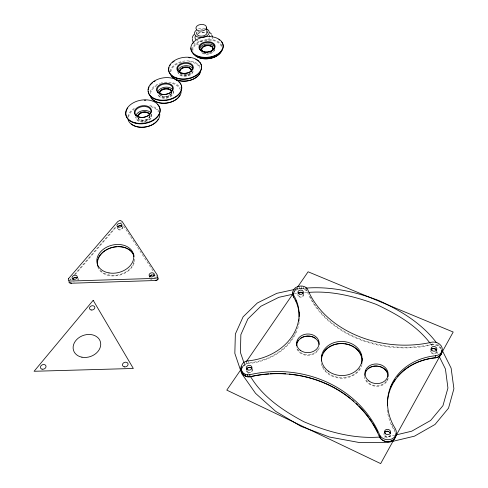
<?xml version="1.0" encoding="UTF-8"?>
<svg xmlns="http://www.w3.org/2000/svg" width="488" height="488" viewBox="0 0 488 488"><rect width="100%" height="100%" fill="white"/><g stroke="black" fill="none" stroke-linecap="round" stroke-linejoin="round"><path stroke-width="0.37" stroke-dasharray="2.44 1.83" d="M441.164 348.444A8.357 6.82 10 0 0 432.13 344.223L432.399 342.058M242.274 367.58L244.86 363.822M293.904 292.446L296.918 288.066M242.365 366.592L244.756 364.28L248.758 362.944A54.729 44.377 -7 0 0 295.655 332.334M69.632 280.173L70.845 278.764M74.335 274.726L115.686 226.835M70.437 280.075L71.236 279.148M75.219 274.531L116.553 226.633M307.355 291.141C304.225 287.206 297.527 287.371 294.264 291.068L294.148 288.859M197.835 31.995L199.043 31.635M394.847 435.217L387.527 436.961L383.062 436.998M295.002 289.347L300.096 288.237L304.628 288.164M294.203 293.941L297.125 293.3M304.494 292.44L308.215 292.379M120.609 222.559L121.384 222.668M437.486 343.875L440.463 347.267M430.459 343.595L432.459 345.894M246.946 371.447L248.654 373.863M123.562 225.926L153.757 272.029M155.825 275.189L156.654 276.452M436.644 351.275L437.992 354.001M395.189 432.197L394.682 431.05A60.841 51.313 14.4 0 1 387.1 408.981M244.299 363.731L245.257 366.537M244.494 362.163L244.756 364.28M246.409 361.272L246.666 363.395M248.361 360.839L248.612 362.956M295.496 287.627L295.606 289.829M297.198 286.7L297.302 288.908M299.126 286.157L299.223 288.365M301.157 286.023L301.249 288.231M303.152 286.31L303.243 288.518M306.513 288.048L306.598 290.256M432.13 344.223A97.655 75.713 4.8 0 1 319.359 310.716M318.432 309.587A97.655 75.713 4.8 0 1 309.514 295.575M394.731 430.056A60.433 50.965 14.4 0 1 391.345 423.529M390.327 434.863A3.032 2.653 10.2 0 1 387.374 436.693A3.032 2.653 10.2 0 1 384.483 434.564M436.418 351.94A2.879 2.355 10 0 1 433.13 353.3A2.879 2.355 10 0 1 430.849 350.683M303.426 294.545A2.696 2.153 -2.2 0 1 300.907 296.588A2.696 2.153 -2.2 0 1 298.095 294.892M252.211 369.562A2.849 2.403 -7.6 0 1 249.966 372.191A2.849 2.403 -7.6 0 1 246.696 370.752M241.743 369.148A7.826 6.606 -7.6 0 1 246.836 363.963L248.837 363.53A55.113 44.701 -7 0 0 299.199 322.092M436.967 351.628A3.312 2.708 10.1 0 1 433.442 353.959A3.312 2.708 10.1 0 1 430.385 350.866M390.748 435.217A3.495 3.056 10.2 0 1 386.453 437.169A3.495 3.056 10.2 0 1 384.05 433.283M303.786 294.16A3.099 2.477 -2.2 0 1 300.95 297.161A3.099 2.477 -2.2 0 1 297.656 294.563M440.743 348.816A7.918 6.466 10.1 0 0 432.173 344.821A97.984 75.982 4.8 0 1 307.397 291.983A7.405 5.917 -2.2 0 0 300.596 288.792A7.405 5.917 -2.2 0 0 293.983 292.391M299.577 317.767A55.113 44.701 -7 0 1 299.51 319.201M252.491 369.05A3.276 2.763 -7.6 0 1 250.076 372.777A3.276 2.763 -7.6 0 1 246.147 370.416M319.28 347.822A11.645 9.681 -1.4 0 1 307.098 355.374A11.645 9.681 -1.4 0 1 296.344 346.608M388.198 378.383A12.029 10.15 6.1 0 1 375.644 386.27A12.029 10.15 6.1 0 1 364.408 376.4M362.029 364.597A20.722 17.391 2.1 0 1 341.142 378.255A20.722 17.391 2.1 0 1 321.232 363.176M359.863 368.483A20.301 17.031 2.1 0 1 340.386 377.614A20.301 17.031 2.1 0 1 322.55 365.994M387.618 378.682A11.596 9.784 6.1 0 1 386.838 380.475M386.484 381.03A11.596 9.784 6.1 0 1 375.303 385.624A11.596 9.784 6.1 0 1 365.427 378.682M317.822 349.798A11.224 9.327 -1.4 0 1 307.117 354.776A11.224 9.327 -1.4 0 1 297.381 348.713M154.83 276.964A2.653 2.043 -12.8 0 1 154.696 277.507M77.946 278.861A2.672 2.007 -17.1 0 1 77.781 279.935M122.47 226.969A2.544 1.867 -13.1 0 1 120.414 229.366A2.544 1.867 -13.1 0 1 117.51 228.116M122.683 226.609A2.928 2.153 -13.1 0 1 120.536 229.891A2.928 2.153 -13.1 0 1 117.169 227.884M78.202 278.447A3.074 2.312 -17.1 0 1 78.226 280.246M74.292 282.052A3.074 2.312 -17.1 0 1 73.603 281.832M155.282 277.196A3.05 2.349 -12.8 0 1 155.123 277.818M152.042 279.685A3.05 2.349 -12.8 0 1 150.566 279.411M134.737 259A19.069 14.347 -14.3 0 1 119.029 275.317A19.069 14.347 -14.3 0 1 98.021 267.674M134.023 261.544A18.678 14.054 -14.3 0 1 118.913 274.774A18.678 14.054 -14.3 0 1 99.729 269.657M171.105 93.19A5.96 3.941 -8.3 0 1 170.812 93.696M170.428 94.178A5.96 3.941 -8.3 0 1 160.552 94.989M171.373 93.092A5.96 3.941 -8.4 0 1 166.335 96.679A5.96 3.941 -8.4 0 1 160.241 94.989M173.258 91.36A7.869 5.203 -8.4 0 1 166.621 98.143A7.869 5.203 -8.4 0 1 157.789 93.995M171.678 93.318A6.24 4.13 -8.4 0 1 166.408 97.075A6.24 4.13 -8.4 0 1 160.021 95.306M159.716 94.824A6.24 4.13 -8.4 0 1 159.509 94.318M173.155 90.725A7.875 5.203 -8.3 0 1 167.018 97.411A7.875 5.203 -8.3 0 1 157.807 94.032M150.548 93.586A15.177 10.041 -8.4 0 1 156.733 85.65M172.197 83.485A15.177 10.041 -8.4 0 1 180.359 89.829M150.2 91.805A15.744 10.413 -8.4 0 1 160.534 83.173M161.174 82.984A15.744 10.413 -8.4 0 1 162.492 82.661M164.499 82.319A15.744 10.413 -8.4 0 1 180.292 88.017M149.792 115.717A6.094 4.099 -9.6 0 1 144.466 119.993A6.094 4.099 -9.6 0 1 137.994 117.748M149.871 116.138A6.094 4.099 -9.6 0 1 144.155 120.475A6.094 4.099 -9.6 0 1 137.891 117.657M151.463 114.198A8.046 5.417 -9.6 0 1 147.333 121.207M146.357 121.561A8.046 5.417 -9.6 0 1 144.302 122.012M143.246 122.098A8.046 5.417 -9.6 0 1 135.92 116.87M150.2 115.772A6.381 4.294 -9.6 0 1 144.625 120.817A6.381 4.294 -9.6 0 1 137.647 117.931M151.609 114.235A8.052 5.417 -9.6 0 1 144.692 121.305A8.052 5.417 -9.6 0 1 135.774 116.955M128.533 117.151A15.518 10.443 -9.6 0 1 133.95 109.538M150.81 106.646A15.518 10.443 -9.6 0 1 158.478 111.996M127.88 116.748A16.104 10.828 -9.6 0 1 134.596 108.177M149.731 105.591A16.104 10.828 -9.6 0 1 158.942 111.41M193.12 71.693A7.71 5.014 -7.3 0 1 185.172 76.415A7.71 5.014 -7.3 0 1 177.919 72.291M188.124 73.914A5.838 3.794 -7.3 0 1 187.422 74.164M186.691 74.353A5.838 3.794 -7.3 0 1 183.677 74.469M189.966 73.279A5.838 3.794 -7.3 0 1 181.756 74.304M190.68 73.133A6.112 3.977 -7.3 0 1 181.036 74.347M193.034 71.059A7.71 5.014 -7.3 0 1 185.58 75.75A7.71 5.014 -7.3 0 1 177.961 72.297M170.8 71.907A14.866 9.675 -7.3 0 1 182.518 62.141M188.862 61.708A14.866 9.675 -7.3 0 1 200.013 68.253M170.19 71.51A15.421 10.028 -7.3 0 1 184.305 61.049A15.421 10.028 -7.3 0 1 200.489 67.716M214.848 49.099A7.552 4.825 -6.3 0 1 208.998 54.034A7.552 4.825 -6.3 0 1 200.659 52.094M210.786 52.32A5.984 3.825 -6.3 0 1 210.121 52.625M208.657 53.07A5.984 3.825 -6.3 0 1 207.882 53.204M205.558 53.192A5.984 3.825 -6.3 0 1 204.826 53.064M214.452 49.733A7.552 4.825 -6.3 0 1 212.384 52.002M211.621 52.454A7.552 4.825 -6.3 0 1 206.961 53.643M205.979 53.643A7.552 4.825 -6.3 0 1 203.228 53.137M202.429 52.814A7.552 4.825 -6.3 0 1 201.715 52.423M192.876 51.197A14.561 9.303 -6.3 0 1 205.991 40.272A14.561 9.303 -6.3 0 1 221.766 47.604M192.248 49.575A15.104 9.65 -6.3 0 1 205.887 39.516A15.104 9.65 -6.3 0 1 221.924 45.89M212.561 36.588A10.266 6.49 -6.4 0 1 211.701 41.071M198.884 45.036A10.266 6.49 -6.4 0 1 193.504 42.31M197.872 33.251A10.266 6.49 -6.4 0 1 205.625 32.293M209.413 37.936A7.381 4.66 -6.4 0 1 205.808 40.937M202.075 41.718A7.381 4.66 -6.4 0 1 196.957 40.547M197.908 33.617A7.381 4.66 -6.4 0 1 206.308 32.812M200.714 29.64A5.295 3.325 -6.3 0 1 203.435 29.53M198.451 28.92A7.412 4.654 -6.3 0 1 205.802 28.621"/><path stroke-width="0.73" d="M192.266 38.253L192.815 36.155L193.937 34.563M396.061 433.124A8.802 7.704 10.2 0 1 390.321 441.481A8.802 7.704 10.2 0 1 379.749 437.504L379.884 435.467A112.216 102.035 -6.7 0 0 249.758 374.723C239.157 376.303 237.973 361.321 248.514 360.821A54.876 44.426 -7 0 0 293.599 295.1C289.646 286.974 303.731 282.576 307.654 289.384A97.911 75.774 4.8 0 0 432.399 342.058A8.375 6.832 10 0 1 442.152 347.987A8.375 6.832 10 0 1 435.729 355.697A60.61 51.039 14.2 0 0 395.292 428.641A8.827 7.716 10.1 0 1 391.809 438.986A8.827 7.716 10.1 0 1 379.877 435.473M379.749 437.504A111.874 101.858 -6.7 0 0 250.008 376.827C244.067 377.785 240.059 372.198 241.023 366.75M387.393 405.754A60.433 50.965 14.4 0 1 435.449 357.85L435.729 355.703M69.076 280.99L69.009 282.387L69.503 282.863L71.394 283.223L155.343 280.515L157.917 279.587L158.228 278.929L157.838 277.385M241.414 368.83L226.786 390.119L380.67 463.6L453.187 332.029L308.099 271.786L297.778 286.81M246.147 361.944L293.044 293.697M157.136 280.094L157.856 278.514M396.317 434.869L411.695 431.209L430.636 420.467L442.958 405.662L447.929 388.039L445.434 368.989L439.011 356.045M436.522 357.46L435.29 357.741A60.841 51.313 14.4 0 0 426.402 359.284M294.276 289.506L276.824 293.325L257.359 302.981L243.109 316.822L235.356 334.018L234.832 353.361L241.67 373.57L255.553 393.346L275.738 411.378L300.992 426.353L329.638 437.071L359.601 442.585L388.631 442.329L414.471 436.168L435.028 424.462L448.533 408.139L453.907 388.753L451.119 368.111L441.969 349.859M292.745 294.264L278.868 297.308L260.854 306.269L247.874 318.939L240.859 334.652L240.444 352.513L244.055 363.029M298.589 292.983L302.267 292.477M155.288 280.582L156.398 280.441M305.384 288.152C330.541 286.09 355.49 291.739 378.914 300.584C400.648 310.612 421.87 323.361 436.498 342.747M308.953 292.373C332.108 290.641 354.953 296.484 376.504 304.475C396.421 313.894 416.343 325.234 429.959 343.021M380.091 437.028C353.782 439.066 327.869 431.99 303.865 421.73C283.089 410.652 262.593 396.97 250.368 376.285M71.547 283.15L69.857 282.839M209.834 32.598L211.475 34.026M434.967 348.761L435.967 349.914M292.83 291.934L293.068 295.759L293.715 297.302A54.729 44.377 -7 0 1 299.168 316.81M241.328 370.355L241.597 372.46M240.895 368.58L241.163 370.691M242.292 371.954L242.56 374.058M243.726 373.271L243.994 375.376M245.537 374.211L245.793 376.309M206.522 27.523A5.319 3.325 -6.3 0 1 198.403 30.762A5.319 3.325 -6.3 0 1 198.762 24.961A5.319 3.325 -6.3 0 1 206.522 27.523L207.132 32.598M247.593 374.705L247.849 376.809M249.758 374.723L250.008 376.827M293.532 294.996L293.648 297.198M292.952 293.562L293.068 295.759M441.86 350.177A8.357 6.82 10 0 1 435.449 357.85M299.034 319.664A54.729 44.377 -7 0 1 298.876 321.098M384.501 433.185A3.032 2.653 10.2 0 1 387.448 431.361A3.032 2.653 10.2 0 1 390.339 433.484M430.995 350.085A2.879 2.355 10 0 1 433.905 348.67A2.879 2.355 10 0 1 436.516 350.726M298.186 293.782A2.696 2.153 -2.2 0 1 300.559 292.294A2.696 2.153 -2.2 0 1 303.152 293.453M246.593 369.507A2.849 2.403 -7.6 0 1 249.167 367.458A2.849 2.403 -7.6 0 1 252.058 368.952M390.43 387.948A60.841 51.313 14.4 0 1 392.37 383.977M393.102 382.702A60.841 51.313 14.4 0 1 395.134 379.597M397.415 376.651A60.841 51.313 14.4 0 1 403.283 370.788M403.82 370.343A60.841 51.313 14.4 0 1 410.188 365.872M410.798 365.512A60.841 51.313 14.4 0 1 425.682 359.467M441.14 353.806A7.918 6.466 10.1 0 1 437.138 357.32M293.477 295.935A7.405 5.917 -2.2 0 1 293.343 294.911M262.239 374.528A112.24 102.206 -6.7 0 0 250.015 376.712A7.826 6.606 -7.6 0 1 242.945 374.07M262.959 374.436A112.24 102.206 -6.7 0 1 268.809 373.869M270.279 373.771A112.24 102.206 -6.7 0 1 276.147 373.558M276.879 373.552A112.24 102.206 -6.7 0 1 285.675 373.802M289.323 374.095A112.24 102.206 -6.7 0 1 301.621 375.906M302.334 376.053A112.24 102.206 -6.7 0 1 314.303 379.188M314.998 379.414A112.24 102.206 -6.7 0 1 350.427 398.458M351.598 399.416A112.24 102.206 -6.7 0 1 353.904 401.38M356.149 403.411A112.24 102.206 -6.7 0 1 357.789 404.967M358.857 406.028A112.24 102.206 -6.7 0 1 368.672 417.417M369.55 418.637A112.24 102.206 -6.7 0 1 371.679 421.736M372.496 422.992A112.24 102.206 -6.7 0 1 374.455 426.195M374.827 426.841A112.24 102.206 -6.7 0 1 377.639 432.106M379.225 435.491A112.24 102.206 -6.7 0 1 379.823 436.858M394.566 438.297A8.339 7.302 10.2 0 1 390.156 441.311M389.461 441.469A8.339 7.302 10.2 0 1 385.849 441.42M385.142 441.243A8.339 7.302 10.2 0 1 383.141 440.402M382.531 440.024A8.339 7.302 10.2 0 1 380.134 437.541M299.376 312.753A55.113 44.701 -7 0 1 299.547 314.894M295.801 300.523A55.113 44.701 -7 0 1 296.686 302.45M298.174 293.343A3.099 2.477 -2.2 0 1 303.079 293.02M430.947 349.573A3.312 2.708 10.1 0 1 432.234 348.725M433.045 348.548A3.312 2.708 10.1 0 1 433.905 348.554M434.747 348.743A3.312 2.708 10.1 0 1 436.162 349.609M246.928 368.373A3.276 2.763 -7.6 0 1 247.569 367.867M248.325 367.513A3.276 2.763 -7.6 0 1 251.534 367.903M384.404 432.563A3.495 3.056 10.2 0 1 384.965 431.959M385.697 431.508A3.495 3.056 10.2 0 1 388.332 431.337M389.881 432.209A3.495 3.056 10.2 0 1 390.424 432.874M296.85 342.857A11.645 9.681 -1.4 0 1 298.571 340.045M300.083 338.629A11.645 9.681 -1.4 0 1 301.901 337.483M302.554 337.171A11.645 9.681 -1.4 0 1 304.658 336.452M305.39 336.287A11.645 9.681 -1.4 0 1 315.352 338.184M318.213 341.069A11.645 9.681 -1.4 0 1 318.841 342.222M365.64 371.289A12.029 10.15 6.1 0 1 366.421 370.172M367.909 368.69A12.029 10.15 6.1 0 1 369.093 367.848M369.721 367.488A12.029 10.15 6.1 0 1 377.438 366.049M378.67 366.232A12.029 10.15 6.1 0 1 386.313 370.715M386.734 371.283A12.029 10.15 6.1 0 1 387.728 373.119M321.732 356.112A20.722 17.391 2.1 0 1 322.458 354.276M323.428 352.525A20.722 17.391 2.1 0 1 343.418 343.564M344.754 343.704A20.722 17.391 2.1 0 1 361.388 355.6M362.261 358.772A20.722 17.391 2.1 0 1 362.413 360.065M321.446 360.986A20.301 17.031 2.1 0 1 342.997 343.644A20.301 17.031 2.1 0 1 361.767 363.554M364.829 375.516A11.596 9.784 6.1 0 1 376.748 366.122A11.596 9.784 6.1 0 1 387.966 376.797M296.716 345.73A11.224 9.327 -1.4 0 1 307.281 336.159A11.224 9.327 -1.4 0 1 319.103 344.473M149.596 277.129A2.653 2.043 -12.8 0 1 151.719 275.067A2.653 2.043 -12.8 0 1 154.574 275.94M72.749 279.557A2.672 2.007 -17.1 0 1 74.646 277.593A2.672 2.007 -17.1 0 1 77.415 277.953M117.632 227.127A2.544 1.867 -13.1 0 1 121.927 226.133M117.693 226.774A2.928 2.153 -13.1 0 1 121.726 225.84M149.413 276.763A3.05 2.349 -12.8 0 1 149.773 276.184M150.298 275.671A3.05 2.349 -12.8 0 1 151.701 275.012M153.256 274.964A3.05 2.349 -12.8 0 1 154.55 275.537M73.017 278.605A3.074 2.312 -17.1 0 1 75.006 277.44M75.793 277.337A3.074 2.312 -17.1 0 1 77.238 277.605M97.332 261.098A19.069 14.347 -14.3 0 1 97.862 259.177M98.381 257.926A19.069 14.347 -14.3 0 1 117.041 246.666M118.413 246.623A19.069 14.347 -14.3 0 1 126.087 247.977M126.758 248.252A19.069 14.347 -14.3 0 1 132.968 253.315M133.358 253.961A19.069 14.347 -14.3 0 1 134.005 255.334M98.326 267.296A18.678 14.054 -14.3 0 1 97.826 265.899M97.655 265.185A18.678 14.054 -14.3 0 1 112.832 247.331A18.678 14.054 -14.3 0 1 134.005 256.609M181.42 85.662A16.921 11.157 -8.3 0 1 167.152 100.272A16.921 11.157 -8.3 0 1 148.157 91.317M148.181 89.847A16.921 11.157 -8.3 0 1 149.078 86.913M150.28 85.04A16.921 11.157 -8.3 0 1 151.048 84.149M151.475 83.716A16.921 11.157 -8.3 0 1 152.396 82.887M153.952 81.734A16.921 11.157 -8.3 0 1 155.093 81.038M175.954 79.928A16.921 11.157 -8.3 0 1 177.516 80.825M178.858 81.862A16.921 11.157 -8.3 0 1 179.627 82.624M179.968 83.027A16.921 11.157 -8.3 0 1 180.828 84.302M159.747 94.05A5.96 3.941 -8.4 0 1 165.17 88.889A5.96 3.941 -8.4 0 1 171.471 92.567M159.869 94.111A5.96 3.941 -8.3 0 1 165.096 88.468A5.96 3.941 -8.3 0 1 171.306 92.671M159.405 93.787A6.24 4.13 -8.4 0 1 164.383 89.054A6.24 4.13 -8.4 0 1 171.459 91.195M164.444 94.495A7.899 5.203 -8.3 0 1 158.246 87.065A7.899 5.203 -8.3 0 1 171.666 85.961A7.899 5.203 -8.3 0 1 165.475 94.41M157.679 92.677A7.875 5.203 -8.3 0 1 164.462 87.291A7.875 5.203 -8.3 0 1 172.886 90.085M179.926 95.087A15.177 10.041 -8.4 0 1 166.591 103.102A15.177 10.041 -8.4 0 1 152.012 98.613M181.146 91.988A15.744 10.413 -8.4 0 1 166.554 103.059A15.744 10.413 -8.4 0 1 150.145 95.898M158.429 105.512A17.324 11.608 -9.6 0 1 144.234 123.604A17.324 11.608 -9.6 0 1 126.593 110.013M126.837 109.513A17.324 11.608 -9.6 0 1 127.746 108.037M144.332 100.278A17.324 11.608 -9.6 0 1 145.802 100.266M157.319 104.292A17.324 11.608 -9.6 0 1 158.088 105.091M137.799 117.132A6.094 4.099 -9.6 0 1 143.13 112.338A6.094 4.099 -9.6 0 1 149.779 115.07M137.714 116.711A6.094 4.099 -9.6 0 1 143.441 111.862A6.094 4.099 -9.6 0 1 149.798 115.174M137.567 116.809A6.381 4.294 -9.6 0 1 142.728 112.441A6.381 4.294 -9.6 0 1 149.584 114.192M135.951 115.522A8.052 5.417 -9.6 0 1 142.819 110.636A8.052 5.417 -9.6 0 1 150.957 112.942M158.21 119.218A15.518 10.443 -9.6 0 1 157.008 120.981M156.642 121.402A15.518 10.443 -9.6 0 1 131.266 123.867M159.741 114.125A16.104 10.828 -9.6 0 1 145.674 126.929A16.104 10.828 -9.6 0 1 128.057 119.578M199.763 62.415A16.561 10.748 -7.3 0 1 187.496 78.995A16.561 10.748 -7.3 0 1 168.964 67.594M169.757 65.734A16.561 10.748 -7.3 0 1 170.33 64.831M172.691 62.324A16.561 10.748 -7.3 0 1 174.198 61.213M188.813 57.688A16.561 10.748 -7.3 0 1 190.186 57.834M195.761 59.444A16.561 10.748 -7.3 0 1 198.646 61.299M180.292 72.816A5.838 3.794 -7.3 0 1 185.397 66.905A5.838 3.794 -7.3 0 1 190.735 71.956M181.146 73.572A5.838 3.794 -7.3 0 1 180.676 73.218M180.054 72.797A5.838 3.794 -7.3 0 1 185.08 67.362A5.838 3.794 -7.3 0 1 191.253 71.394M179.614 72.602A6.112 3.977 -7.3 0 1 183.537 67.728A6.112 3.977 -7.3 0 1 190.979 69.125M191.296 69.577A6.112 3.977 -7.3 0 1 191.516 70.065M183.732 73.45A7.729 5.014 -7.3 0 1 179.084 65.734A7.729 5.014 -7.3 0 1 192.144 65.795A7.729 5.014 -7.3 0 1 184.732 73.456M177.815 70.998A7.71 5.014 -7.3 0 1 184.873 65.746A7.71 5.014 -7.3 0 1 192.98 69.101M199.684 73.304A14.866 9.675 -7.3 0 1 198.982 74.548M198.043 75.731A14.866 9.675 -7.3 0 1 175.894 79.483M174.509 78.684A14.866 9.675 -7.3 0 1 171.581 75.616M200.629 71.638A15.421 10.028 -7.3 0 1 185.714 81.069A15.421 10.028 -7.3 0 1 170.464 74.115M221.296 41.547A16.208 10.339 -6.2 0 1 210.645 57.279A16.208 10.339 -6.2 0 1 190.942 47.928M192.778 43.487A16.208 10.339 -6.2 0 1 193.48 42.663M218.844 39.522A16.208 10.339 -6.2 0 1 219.759 40.144M207.778 52.393A5.722 3.654 -6.3 0 1 201.739 48.208A5.722 3.654 -6.3 0 1 210.487 45.555A5.722 3.654 -6.3 0 1 210.554 51.551M209.919 51.85A5.722 3.654 -6.3 0 1 209.236 52.088M201.953 50.807A5.716 3.654 -6.3 0 1 207.15 45.549A5.716 3.654 -6.3 0 1 212.75 49.922M211.694 51.252A5.716 3.654 -6.3 0 1 211.182 51.637M203.112 51.954A5.716 3.654 -6.3 0 1 202.258 51.228M201.507 50.63A5.984 3.825 -6.3 0 1 201.636 48.635M201.916 48.147A5.984 3.825 -6.3 0 1 207.559 45.567A5.984 3.825 -6.3 0 1 212.914 47.708M199.757 49.697A7.552 4.825 -6.3 0 1 206.558 44.012A7.552 4.825 -6.3 0 1 214.744 47.836M221.229 51.27A14.561 9.303 -6.3 0 1 209.62 58.56A14.561 9.303 -6.3 0 1 195.426 55.595M222.138 49.654A15.104 9.65 -6.3 0 1 208.675 58.621A15.104 9.65 -6.3 0 1 193.12 53.265M193.504 42.31A10.266 6.49 -6.4 0 1 192.376 39.089M211.627 35.063A10.266 6.49 -6.4 0 1 212.561 36.588M195.853 39.613A7.381 4.66 -6.4 0 1 195.377 36.081M209.553 35.508A7.381 4.66 -6.4 0 1 209.736 36.71M207.004 31.738A5.295 3.325 -6.3 0 1 201.642 36.173A5.295 3.325 -6.3 0 1 196.835 32.153M206.326 28.816A7.412 4.654 -6.3 0 1 207.601 35.392A7.412 4.654 -6.3 0 1 197.036 36.698A7.412 4.654 -6.3 0 1 196.426 30.036M68.375 278.807L68.308 280.204L68.808 280.679L70.699 281.039L154.812 278.386L156.825 277.904L157.758 276.733L157.368 275.189L122.091 221.436L120.066 220.332L117.754 221.582L68.375 278.807M93.19 300.321L34.093 371.276L133.334 368.47L93.19 300.321M124.312 366.866A2.855 2.318 -18.2 0 0 128.045 363.859A2.855 2.318 -18.2 0 0 123.476 362.932A2.855 2.318 -18.2 0 0 124.312 366.866M81.947 357.198A14.115 11.145 -19.5 0 0 100.571 342.503A14.115 11.145 -19.5 0 0 78.239 338.178A14.115 11.145 -19.5 0 0 81.947 357.198M42.133 369.19A2.891 2.263 -23 0 0 46.018 366.189A2.891 2.263 -23 0 0 41.547 365.262A2.891 2.263 -23 0 0 42.133 369.19M91.177 309.99A2.733 2.111 -17.4 0 0 94.806 307.233A2.733 2.111 -17.4 0 0 90.475 306.403A2.733 2.111 -17.4 0 0 91.177 309.99M385.398 433.771A3.044 2.66 10.1 0 0 390.485 432.825A3.044 2.66 10.1 0 0 386.807 429.373A3.044 2.66 10.1 0 0 385.398 433.771M431.813 350.286A2.885 2.355 10 0 0 436.699 349.78A2.885 2.355 10 0 0 433.429 346.504A2.885 2.355 10 0 0 431.813 350.286M299.138 294.057A2.702 2.153 -2.2 0 0 303.335 292.342A2.702 2.153 -2.2 0 0 299.443 290.323A2.702 2.153 -2.2 0 0 299.138 294.057M247.904 369.965A2.855 2.403 -7.6 0 0 251.973 367.446A2.855 2.403 -7.6 0 0 247.52 365.811A2.855 2.403 -7.6 0 0 247.904 369.965M328.229 371.1A20.356 17.049 2.1 0 0 361.681 362.145A20.356 17.049 2.1 0 0 335.323 342.247A20.356 17.049 2.1 0 0 328.229 371.1M368.952 380.994A11.627 9.797 6 0 0 387.93 375.943A11.627 9.797 6 0 0 372.673 364.408A11.627 9.797 6 0 0 368.952 380.994M300.163 350.195A11.255 9.339 -1.4 0 0 318.81 345.358A11.255 9.339 -1.4 0 0 304.591 334.408A11.255 9.339 -1.4 0 0 300.163 350.195M150.255 276.696A2.66 2.043 -12.7 0 0 154.354 274.768A2.66 2.043 -12.7 0 0 150.578 273.103A2.66 2.043 -12.7 0 0 150.255 276.696M73.682 279.319A2.678 2.007 -17.1 0 0 77.269 276.678A2.678 2.007 -17.1 0 0 73.041 275.891A2.678 2.007 -17.1 0 0 73.682 279.319M117.992 227.011A2.55 1.873 -13.1 0 0 121.957 225.23A2.55 1.873 -13.1 0 0 118.395 223.705A2.55 1.873 -13.1 0 0 117.992 227.011M109.013 272.926A18.727 14.06 -14.3 0 0 133.486 254.394A18.727 14.06 -14.3 0 0 103.389 249.222A18.727 14.06 -14.3 0 0 109.013 272.926M157.606 99.613A16.934 11.157 -8.3 0 0 181.664 86.663A16.934 11.157 -8.3 0 0 155.385 80.416A16.934 11.157 -8.3 0 0 157.606 99.613M161.205 94.153A8.467 5.575 -8.3 0 0 173.283 87.724A8.467 5.575 -8.3 0 0 160.174 84.546A8.467 5.575 -8.3 0 0 161.205 94.153M135.243 122.811A17.33 11.608 -9.6 0 0 160.064 109.33A17.33 11.608 -9.6 0 0 133.383 102.761A17.33 11.608 -9.6 0 0 135.243 122.811M139.373 117.163A8.082 5.417 -9.6 0 0 150.993 110.916A8.082 5.417 -9.6 0 0 138.586 107.799A8.082 5.417 -9.6 0 0 139.373 117.163M139.031 117.114A8.668 5.801 -9.6 0 0 151.487 110.416A8.668 5.801 -9.6 0 0 138.183 107.079A8.668 5.801 -9.6 0 0 139.031 117.114M176.241 77.824A16.568 10.748 -7.3 0 0 201.556 67.301A16.568 10.748 -7.3 0 0 177.437 59.054A16.568 10.748 -7.3 0 0 176.241 77.824M180.621 72.84A8.284 5.374 -7.3 0 0 193.315 67.618A8.284 5.374 -7.3 0 0 181.298 63.452A8.284 5.374 -7.3 0 0 180.621 72.84M198.555 56.352A16.214 10.339 -6.2 0 0 223.175 46.214A16.214 10.339 -6.2 0 0 199.342 38.339A16.214 10.339 -6.2 0 0 198.555 56.352M203.087 51.673A7.564 4.825 -6.2 0 0 214.604 46.982A7.564 4.825 -6.2 0 0 203.526 43.267A7.564 4.825 -6.2 0 0 203.087 51.673M202.752 51.563A8.107 5.167 -6.2 0 0 215.098 46.537A8.107 5.167 -6.2 0 0 203.215 42.56A8.107 5.167 -6.2 0 0 202.752 51.563"/></g></svg>
